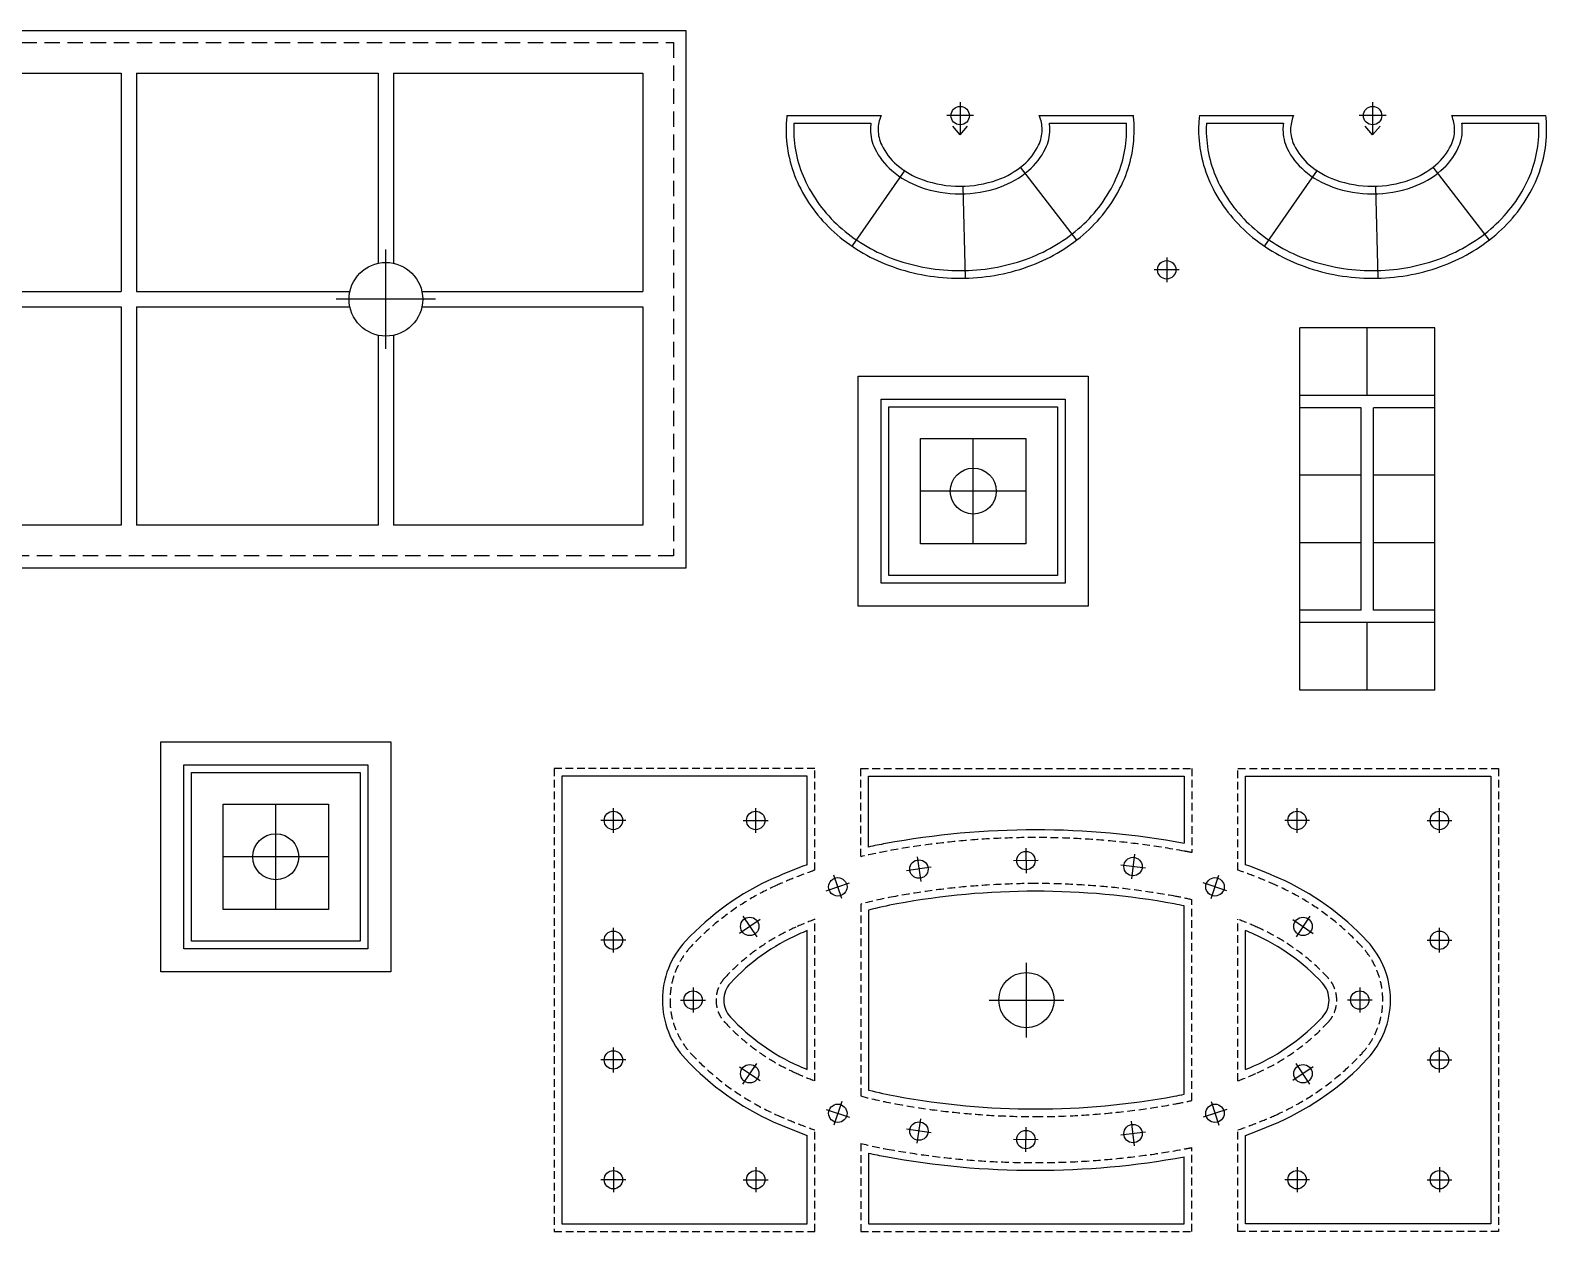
# Model space of a CAD drawing. Extents: x -42728 to 99010, y -18674 to 47645.
# Drawn here: x 89124 to 99010, y 12438 to 20268 of the extents above; entities that cross this region are included whole.
import ezdxf

# ---------------------------------------------------------------- set-up
doc = ezdxf.new("R2010")
doc.units = 0
doc.header["$LTSCALE"] = 100
doc.header["$MEASUREMENT"] = 0
for name, pattern in [('CENTER', [50.8, 31.75, -6.35, 6.35, -6.35]), ('DASHED', [0.75, 0.5, -0.25]), ('DASHEDX2', [1.5, 1, -0.5])]:
    doc.linetypes.add(name, pattern=pattern)
doc.layers.get('0').update_dxf_attribs({"linetype": 'CONTINUOUS'})

# ---------------------------------------------------------------- blocks, each defined once
blk = doc.blocks.new('A$C4B8F305F')
for p, q in [((6343.3, 8323.8), (13602.9, 8323.8)), ((13602.9, 8323.8), (13602.9, 4817.8)), ((8348.2, 8043.8), (9923.1, 8043.8)), ((9923.1, 8043.8), (9923.1, 6620.8)), ((10023.1, 8043.8), (10023.1, 6620.8)), ((10023.1, 8043.8), (11598, 8043.8)), ((11598, 8043.8), (11598, 6805.6)), ((11698, 8043.8), (11698, 6805.6)), ((11698, 8043.8), (13322.9, 8043.8)), ((13322.9, 8043.8), (13322.9, 6620.8)), ((14262.5, 7768), (14876.6, 7768)), ((14308.5, 7718), (14810.6, 7718)), ((15907.6, 7768), (16521.7, 7768)), ((15973.7, 7718), (16475.7, 7718)), ((16951.6, 7768), (17565.7, 7768)), ((16997.7, 7718), (17499.7, 7718)), ((18596.8, 7768), (19210.8, 7768)), ((18662.8, 7718), (19164.8, 7718)), ((15392.1, 7643.3), (15343.8, 7698.4)), ((15392.1, 7643.3), (15440.4, 7698.4)), ((18081.2, 7643.3), (18033, 7698.4)), ((18081.2, 7643.3), (18129.5, 7698.4)), ((15784.4, 7430.9), (16151.1, 6956)), ((18473.6, 7430.9), (18840.2, 6956)), ((15030.5, 7412), (14688.1, 6919.3)), ((17719.6, 7412), (17377.2, 6919.3)), ((15410.3, 7307.8), (15425.3, 6708)), ((18099.4, 7307.8), (18114.5, 6708)), ((8532.9, 6620.8), (9923.1, 6620.8)), ((10023.1, 6620.8), (11413.2, 6620.8)), ((11882.7, 6620.8), (13322.9, 6620.8)), ((8532.9, 6520.8), (9923.1, 6520.8)), ((9923.1, 6520.8), (9923.1, 5097.8)), ((10023.1, 6520.8), (11413.2, 6520.8)), ((10023.1, 6520.8), (10023.1, 5097.8)), ((11882.7, 6520.8), (13322.9, 6520.8)), ((13322.9, 6520.8), (13322.9, 5097.8)), ((11598, 6336.1), (11598, 5097.8)), ((11698, 6336.1), (11698, 5097.8)), ((18486.1, 6383.9), (17606.1, 6383.9)), ((17606.1, 4023.9), (17606.1, 6383.9)), ((18046.1, 5943.9), (18046.1, 6383.9)), ((18486.1, 4023.9), (18486.1, 6383.9)), ((14727.7, 4570.4), (14727.7, 6070.4)), ((14727.7, 6070.4), (16227.7, 6070.4)), ((16227.7, 6070.4), (16227.7, 4570.4)), ((18486.1, 5943.9), (17606.1, 5943.9)), ((14877.7, 4720.4), (14877.7, 5920.4)), ((14877.7, 5920.4), (16077.7, 5920.4)), ((14927.7, 4770.4), (14927.7, 5870.4)), ((14927.7, 5870.4), (16027.7, 5870.4)), ((16027.7, 5870.4), (16027.7, 4770.4)), ((16077.7, 5920.4), (16077.7, 4720.4)), ((18006.1, 5863.9), (17606.1, 5863.9)), ((18006.1, 4543.9), (18006.1, 5863.9)), ((18086.1, 4543.9), (18086.1, 5863.9)), ((18486.1, 5863.9), (18086.1, 5863.9)), ((15134.6, 5663.5), (15820.8, 5663.5)), ((15134.6, 4977.3), (15134.6, 5663.5)), ((15477.7, 4977.3), (15477.7, 5663.5)), ((15820.8, 5663.5), (15820.8, 4977.3)), ((18006.1, 5423.9), (17606.1, 5423.9)), ((18486.1, 5423.9), (18086.1, 5423.9)), ((15820.8, 5320.4), (15134.6, 5320.4)), ((9923.1, 5097.8), (8348.2, 5097.8)), ((11598, 5097.8), (10023.1, 5097.8)), ((13322.9, 5097.8), (11698, 5097.8)), ((15820.8, 4977.3), (15134.6, 4977.3)), ((18006.1, 4983.9), (17606.1, 4983.9)), ((18486.1, 4983.9), (18086.1, 4983.9)), ((13602.9, 4817.8), (6343.3, 4817.8)), ((16027.7, 4770.4), (14927.7, 4770.4)), ((16077.7, 4720.4), (14877.7, 4720.4)), ((16227.7, 4570.4), (14727.7, 4570.4)), ((18006.1, 4543.9), (17606.1, 4543.9)), ((18486.1, 4463.9), (17606.1, 4463.9)), ((18046.1, 4023.9), (18046.1, 4463.9)), ((18486.1, 4543.9), (18086.1, 4543.9)), ((18486.1, 4023.9), (17606.1, 4023.9)), ((10180.1, 2187), (10180.1, 3687)), ((10180.1, 3687), (11680.1, 3687)), ((11680.1, 3687), (11680.1, 2187)), ((10330.1, 2337), (10330.1, 3537)), ((10330.1, 3537), (11530.1, 3537)), ((10380.1, 2387), (10380.1, 3487)), ((10380.1, 3487), (11480.1, 3487)), ((11480.1, 3487), (11480.1, 2387)), ((11530.1, 3537), (11530.1, 2337)), ((12795.9, 3462.4), (12795.9, 543.2)), ((14394.5, 3462.4), (12795.9, 3462.4)), ((14394.5, 2884.7), (14394.5, 3462.4)), ((14794.5, 3462.4), (16853.5, 3462.4)), ((14794.5, 3000.5), (14794.5, 3462.4)), ((16853.5, 3462.4), (16853.5, 3024.5)), ((17253.5, 3462.4), (18852.2, 3462.4)), ((17253.5, 2884.7), (17253.5, 3462.4)), ((18852.2, 3462.4), (18852.2, 543.2)), ((10587, 2593.9), (10587, 3280.2)), ((10587, 3280.2), (11273.2, 3280.2)), ((10930.1, 2593.9), (10930.1, 3280.2)), ((11273.2, 3280.2), (11273.2, 2593.9)), ((11273.2, 2937), (10587, 2937)), ((11273.2, 2593.9), (10587, 2593.9)), ((14794.5, 2589.4), (14794.5, 1416.1)), ((16853.5, 1388.6), (16853.5, 2616.9)), ((11480.1, 2387), (10380.1, 2387)), ((14394.5, 1550.1), (14394.5, 2455.5)), ((17253.5, 1550.1), (17253.5, 2455.5)), ((11530.1, 2337), (10330.1, 2337)), ((11680.1, 2187), (10180.1, 2187)), ((14394.5, 543.2), (14394.5, 1120.9)), ((17253.5, 543.2), (17253.5, 1120.9)), ((14794.5, 1005), (14794.5, 543.2)), ((16853.5, 543.2), (16853.5, 981.1)), ((12795.9, 543.2), (14394.5, 543.2)), ((14794.5, 543.2), (16853.5, 543.2)), ((18852.2, 543.2), (17253.5, 543.2))]:
    blk.add_line(p, q)
at = {"linetype": 'DASHEDX2'}
for p, q in [((6423.3, 8243.8), (13522.9, 8243.8)), ((13522.9, 8243.8), (13522.9, 4897.8)), ((13522.9, 4897.8), (6423.3, 4897.8))]:
    blk.add_line(p, q, dxfattribs=at)
at = {"linetype": 'CENTER'}
for p, q in [((15392.1, 7855.4), (15392.1, 7643.3)), ((18081.2, 7855.4), (18081.2, 7643.3)), ((15479.5, 7768), (15304.7, 7768)), ((18168.7, 7768), (17993.8, 7768)), ((11648, 6246.9), (11648, 6894.8)), ((16738.6, 6843.8), (16738.6, 6681.9)), ((16819.6, 6762.8), (16657.7, 6762.8)), ((11971.9, 6570.8), (11324, 6570.8)), ((13212.1, 3173.5), (13050.1, 3173.5)), ((13131.1, 3092.5), (13131.1, 3254.5)), ((13978.3, 3173.5), (14140.2, 3173.5)), ((14059.3, 3092.5), (14059.3, 3254.5)), ((17669.8, 3173.5), (17507.8, 3173.5)), ((17588.8, 3092.5), (17588.8, 3254.5)), ((18436, 3173.5), (18597.9, 3173.5)), ((18516.9, 3092.5), (18516.9, 3254.5)), ((15819.6, 2993), (15821.6, 2831)), ((15203.3, 2868.3), (15043.1, 2844.6)), ((15111.4, 2936.5), (15135.1, 2776.3)), ((15901.6, 2913), (15739.6, 2911)), ((16599.5, 2863.4), (16438.8, 2883.2)), ((16529, 2953.7), (16509.2, 2793)), ((14620, 2664), (14569.1, 2817.7)), ((17028.1, 2664), (17079, 2817.7)), ((14517.7, 2715.4), (14671.4, 2766.3)), ((17130.4, 2715.4), (16976.7, 2766.3)), ((13131.1, 2312), (13131.1, 2474)), ((14087.8, 2528), (13953.4, 2437.6)), ((13975.4, 2550), (14065.8, 2415.6)), ((17560.2, 2528), (17694.6, 2437.6)), ((17672.6, 2550), (17582.2, 2415.6)), ((18516.9, 2312), (18516.9, 2474)), ((13212.1, 2393), (13050.1, 2393)), ((18436, 2393), (18597.9, 2393)), ((15824, 1759.8), (15824, 2245.7)), ((13650.6, 2083.8), (13650.6, 1921.8)), ((17997.5, 2083.8), (17997.5, 1921.8)), ((13569.6, 2002.8), (13731.6, 2002.8)), ((15581.1, 2002.8), (16067, 2002.8)), ((18078.5, 2002.8), (17916.5, 2002.8)), ((13131.1, 1531.5), (13131.1, 1693.5)), ((18516.9, 1531.5), (18516.9, 1693.5)), ((13212.1, 1612.5), (13050.1, 1612.5)), ((13975.4, 1455.5), (14065.8, 1589.9)), ((17672.6, 1455.5), (17582.2, 1589.9)), ((18436, 1612.5), (18597.9, 1612.5)), ((13953.4, 1567.9), (14087.8, 1477.5)), ((17694.6, 1567.9), (17560.2, 1477.5)), ((14517.7, 1290.2), (14671.4, 1239.2)), ((14620, 1341.6), (14569.1, 1187.8)), ((17130.4, 1290.2), (16976.7, 1239.2)), ((17028.1, 1341.6), (17079, 1187.8)), ((15111.4, 1069), (15135.1, 1229.2)), ((16529, 1051.8), (16509.2, 1212.6)), ((15203.3, 1137.3), (15043.1, 1161)), ((15901.6, 1092.6), (15739.6, 1094.5)), ((15819.6, 1012.6), (15821.6, 1174.5)), ((16599.5, 1142.1), (16438.8, 1122.3)), ((13131.1, 913), (13131.1, 751)), ((14059.3, 913), (14059.3, 751)), ((17588.8, 913), (17588.8, 751)), ((18516.9, 913), (18516.9, 751)), ((13212.1, 832), (13050.1, 832)), ((13978.3, 832), (14140.2, 832)), ((17669.8, 832), (17507.8, 832)), ((18436, 832), (18597.9, 832))]:
    blk.add_line(p, q, dxfattribs=at)
at = {"linetype": 'DASHED'}
for p, q in [((12745.9, 3512.4), (12745.9, 493.2)), ((14444.5, 3512.4), (12745.9, 3512.4)), ((14444.5, 2849.4), (14444.5, 3512.4)), ((14744.5, 3512.4), (16903.5, 3512.4)), ((14744.5, 2937.6), (14744.5, 3512.4)), ((16903.5, 3512.4), (16903.5, 2964)), ((17203.5, 3512.4), (18902.2, 3512.4)), ((17203.5, 2849.4), (17203.5, 3512.4)), ((18902.2, 3512.4), (18902.2, 493.2)), ((14744.5, 2628.1), (14744.5, 1377.5)), ((16903.5, 1348.2), (16903.5, 2657.3)), ((14444.5, 1475.9), (14444.5, 2529.7)), ((17203.5, 1475.9), (17203.5, 2529.7)), ((14444.5, 493.2), (14444.5, 1156.2)), ((17203.5, 493.2), (17203.5, 1156.2)), ((14744.5, 1067.9), (14744.5, 493.2)), ((16903.5, 493.2), (16903.5, 1041.6)), ((12745.9, 493.2), (14444.5, 493.2)), ((14744.5, 493.2), (16903.5, 493.2)), ((18902.2, 493.2), (17203.5, 493.2))]:
    blk.add_line(p, q, dxfattribs=at)
for centre, radius in [((15392.1, 7768), 60), ((18081.2, 7768), 60), ((16738.6, 6762.8), 60), ((11648, 6570.8), 240), ((15477.7, 5320.4), 150), ((13131.1, 3173.5), 60), ((14059.3, 3173.5), 60), ((17588.8, 3173.5), 60), ((18516.9, 3173.5), 60), ((10930.1, 2937), 150), ((15820.6, 2912), 60), ((15123.2, 2856.4), 60), ((16519.1, 2873.3), 60), ((14594.5, 2740.8), 60), ((17053.5, 2740.8), 60), ((14020.6, 2482.8), 60), ((17627.4, 2482.8), 60), ((13131.1, 2393), 60), ((18516.9, 2393), 60), ((15824, 2002.8), 180), ((13650.6, 2002.8), 60), ((17997.5, 2002.8), 60), ((13131.1, 1612.5), 60), ((14020.6, 1522.7), 60), ((17627.4, 1522.7), 60), ((18516.9, 1612.5), 60), ((14594.5, 1264.7), 60), ((17053.5, 1264.7), 60), ((15123.2, 1149.1), 60), ((16519.1, 1132.2), 60), ((15820.6, 1093.6), 60), ((13131.1, 832), 60), ((14059.3, 832), 60), ((17588.8, 832), 60), ((18516.9, 832), 60)]:
    blk.add_circle(centre, radius)
for centre, radius, start, end in [((15087.8, 7675.9), 830.4, 173.63533, 180), ((15087.8, 7675.9), 780.4, 176.91083, 180), ((15087.8, 7675.9), 280.4, 171.37427, 180), ((15087.8, 7675.9), 230.4, 156.45166, 180), ((15696.4, 7675.9), 230.4, 360, 23.54834), ((15696.4, 7675.9), 280.4, 0, 8.62573), ((15696.4, 7675.9), 780.4, 0, 3.08917), ((15696.4, 7675.9), 830.4, 0, 6.36467), ((17776.9, 7675.9), 830.4, 173.63533, 180), ((17776.9, 7675.9), 780.4, 176.91083, 180), ((17776.9, 7675.9), 280.4, 171.37427, 180), ((17776.9, 7675.9), 230.4, 156.45166, 180), ((18385.5, 7675.9), 230.4, 360, 23.54834), ((18385.5, 7675.9), 280.4, 0, 8.62573), ((18385.5, 7675.9), 780.4, 0, 3.08917), ((18385.5, 7675.9), 830.4, 360, 6.36467), ((15087.8, 7675.9), 830.4, 180, 205.89236), ((15087.8, 7675.9), 780.4, 180, 205.89236), ((15087.8, 7675.9), 280.4, 180, 205.89236), ((15087.8, 7675.9), 230.4, 180, 205.89236), ((15696.4, 7675.9), 230.4, 334.10764, 0), ((15696.4, 7675.9), 280.4, 334.10764, 360), ((15696.4, 7675.9), 780.4, 334.10764, 360), ((15696.4, 7675.9), 830.4, 334.10764, 360), ((17776.9, 7675.9), 830.4, 180, 205.89236), ((17776.9, 7675.9), 780.4, 180, 205.89236), ((17776.9, 7675.9), 280.4, 180, 205.89236), ((17776.9, 7675.9), 230.4, 180, 205.89236), ((18385.5, 7675.9), 230.4, 334.10764, 0), ((18385.5, 7675.9), 280.4, 334.10764, 360), ((18385.5, 7675.9), 780.4, 334.10764, 360), ((18385.5, 7675.9), 830.4, 334.10764, 0), ((15235, 7747.3), 444, 205.89236, 229.52492), ((15235, 7747.3), 394, 205.89236, 229.52492), ((15549.3, 7747.3), 394, 310.47508, 334.10764), ((15549.3, 7747.3), 444, 310.47508, 334.10764), ((17924.1, 7747.3), 444, 205.89236, 229.52492), ((17924.1, 7747.3), 394, 205.89236, 229.52492), ((18238.4, 7747.3), 394, 310.47508, 334.10764), ((18238.4, 7747.3), 444, 310.47508, 334.10764), ((15330.2, 7858.9), 540.7, 229.52492, 250.53352), ((15454, 7858.9), 540.7, 289.46648, 310.47508), ((18019.3, 7858.9), 540.7, 229.52492, 250.53352), ((18143.2, 7858.9), 540.7, 289.46648, 310.47508), ((15235, 7747.3), 944, 205.89236, 229.52492), ((15330.2, 7858.9), 590.7, 229.52492, 250.53352), ((15392.1, 8034.1), 726.5, 250.53352, 270), ((15392.1, 8034.1), 726.5, 270, 289.46648), ((15454, 7858.9), 590.7, 289.46648, 310.47508), ((15549.3, 7747.3), 944, 310.47508, 334.10764), ((17924.1, 7747.3), 944, 205.89236, 229.52492), ((18019.3, 7858.9), 590.7, 229.52492, 250.53352), ((18081.2, 8034.1), 726.5, 250.53352, 270), ((18081.2, 8034.1), 726.5, 270, 289.46648), ((18143.2, 7858.9), 590.7, 289.46648, 310.47508), ((18238.4, 7747.3), 944, 310.47508, 334.10764), ((15235, 7747.3), 994, 205.89236, 229.52492), ((15392.1, 8034.1), 776.5, 250.53352, 270), ((15392.1, 8034.1), 776.5, 270, 289.46648), ((15549.3, 7747.3), 994, 310.47508, 334.10764), ((17924.1, 7747.3), 994, 205.89236, 229.52492), ((18081.2, 8034.1), 776.5, 250.53352, 270), ((18081.2, 8034.1), 776.5, 270, 289.46648), ((18238.4, 7747.3), 994, 310.47508, 334.10764), ((15330.2, 7858.9), 1090.7, 229.52492, 250.53352), ((15454, 7858.9), 1090.7, 289.46648, 310.47508), ((18019.3, 7858.9), 1090.7, 229.52492, 250.53352), ((18143.2, 7858.9), 1090.7, 289.46648, 310.47508), ((15330.2, 7858.9), 1140.7, 229.52492, 250.53352), ((15454, 7858.9), 1140.7, 289.46648, 310.47508), ((18019.3, 7858.9), 1140.7, 229.52492, 250.53352), ((18143.2, 7858.9), 1140.7, 289.46648, 310.47508), ((15392.1, 8034.1), 1276.5, 250.53352, 270), ((15392.1, 8034.1), 1276.5, 270, 289.46648), ((18081.2, 8034.1), 1276.5, 250.53352, 270), ((18081.2, 8034.1), 1276.5, 270, 289.46648), ((15392.1, 8034.1), 1326.5, 250.53352, 270), ((15392.1, 8034.1), 1326.5, 270, 289.46648), ((18081.2, 8034.1), 1326.5, 250.53352, 270), ((18081.2, 8034.1), 1326.5, 270, 289.46648), ((15883.5, -2283.3), 5395.6, 90, 100.43586), ((15883.5, -2283.3), 5395.6, 79.64337, 90), ((15491.8, -156.6), 3233.1, 100.43586, 102.4549), ((15491.8, -156.6), 3233.1, 109.83968, 113.97247), ((16156.2, -156.6), 3233.1, 66.02753, 70.16032), ((14898.2, 1178.5), 1772.1, 113.97247, 137.02979), ((16749.9, 1178.5), 1772.1, 42.97021, 66.02753), ((15883.5, -2283.3), 4995.6, 90, 100.43586), ((15883.5, -2283.3), 4995.6, 79.56414, 90), ((15491.8, -156.6), 2833.1, 100.43586, 104.24807), ((16275.2, -156.6), 2833.1, 78.22213, 79.56414), ((14013.3, 2002.8), 562.8, 137.02979, 180), ((14898.2, 1178.5), 1372.1, 113.97247, 137.02979), ((15491.8, -156.6), 2833.1, 112.787, 113.97247), ((16156.2, -156.6), 2833.1, 66.02753, 67.213), ((16749.9, 1178.5), 1372.1, 42.97021, 66.02753), ((17634.7, 2002.8), 562.8, 0, 42.97021), ((14013.3, 2002.8), 162.8, 137.02979, 180), ((17634.7, 2002.8), 162.8, 0, 42.97021), ((14013.3, 2002.8), 562.8, 180, 222.97021), ((14013.3, 2002.8), 162.8, 180, 222.97021), ((17634.7, 2002.8), 162.8, 317.02979, 0), ((17634.7, 2002.8), 562.8, 317.02979, 360), ((14898.2, 2827.1), 1372.1, 222.97021, 246.02753), ((16749.9, 2827.1), 1372.1, 293.97247, 317.02979), ((14898.2, 2827.1), 1772.1, 222.97021, 246.02753), ((16749.9, 2827.1), 1772.1, 293.97247, 317.02979), ((15491.8, 4162.1), 2833.1, 246.02753, 247.213), ((16156.2, 4162.1), 2833.1, 292.787, 293.97247), ((15491.8, 4162.1), 2833.1, 255.75193, 259.56414), ((16275.2, 4162.1), 2833.1, 280.43586, 281.77787), ((15883.5, 6288.8), 4995.6, 259.56414, 270), ((15883.5, 6288.8), 4995.6, 270, 280.43586), ((15491.8, 4162.1), 3233.1, 246.02753, 250.16032), ((16156.2, 4162.1), 3233.1, 289.83968, 293.97247), ((15491.8, 4162.1), 3233.1, 257.5451, 259.56414), ((15883.5, 6288.8), 5395.6, 259.56414, 270), ((15883.5, 6288.8), 5395.6, 270, 280.35663)]:
    blk.add_arc(centre, radius, start, end)
for centre, radius, start, end in [((15491.8, -156.6), 3183.1, 100.43586, 103.57786), ((15883.5, -2283.3), 5345.6, 90, 100.43586), ((15883.5, -2283.3), 5345.6, 79.56414, 90), ((16275.2, -156.6), 3183.1, 78.61609, 79.56414), ((15491.8, -156.6), 3183.1, 109.20887, 113.97247), ((16156.2, -156.6), 3183.1, 66.02753, 70.79113), ((14898.2, 1178.5), 1722.1, 113.97247, 137.02979), ((15491.8, -156.6), 2883.1, 100.43586, 105.02228), ((15883.5, -2283.3), 5045.6, 90, 100.43586), ((15883.5, -2283.3), 5045.6, 79.56414, 90), ((16275.2, -156.6), 2883.1, 77.41309, 79.56414), ((16749.9, 1178.5), 1722.1, 42.97021, 66.02753), ((14898.2, 1178.5), 1422.1, 113.97247, 137.02979), ((15491.8, -156.6), 2883.1, 111.29978, 113.97247), ((16156.2, -156.6), 2883.1, 66.02753, 68.70022), ((16749.9, 1178.5), 1422.1, 42.97021, 66.02753), ((14013.3, 2002.8), 512.8, 137.02979, 180), ((17634.7, 2002.8), 512.8, 0, 42.97021), ((14013.3, 2002.8), 212.8, 137.02979, 180), ((17634.7, 2002.8), 212.8, 0, 42.97021), ((14013.3, 2002.8), 512.8, 180, 222.97021), ((14013.3, 2002.8), 212.8, 180, 222.97021), ((17634.7, 2002.8), 212.8, 317.02979, 0), ((17634.7, 2002.8), 512.8, 317.02979, 0), ((14898.2, 2827.1), 1422.1, 222.97021, 246.02753), ((16749.9, 2827.1), 1422.1, 293.97247, 317.02979), ((14898.2, 2827.1), 1722.1, 222.97021, 246.02753), ((16749.9, 2827.1), 1722.1, 293.97247, 317.02979), ((15491.8, 4162.1), 2883.1, 246.02753, 248.70022), ((16156.2, 4162.1), 2883.1, 291.29978, 293.97247), ((15491.8, 4162.1), 2883.1, 254.97772, 259.56414), ((15883.5, 6288.8), 5045.6, 259.56414, 270), ((15883.5, 6288.8), 5045.6, 270, 280.43586), ((16275.2, 4162.1), 2883.1, 280.43586, 282.58691), ((15491.8, 4162.1), 3183.1, 246.02753, 250.79113), ((16156.2, 4162.1), 3183.1, 289.20887, 293.97247), ((15491.8, 4162.1), 3183.1, 256.42214, 259.56414), ((15883.5, 6288.8), 5345.6, 259.56414, 270), ((15883.5, 6288.8), 5345.6, 270, 280.43586), ((16275.2, 4162.1), 3183.1, 280.43586, 281.38391)]:
    blk.add_arc(centre, radius, start, end, dxfattribs=at)

msp = doc.modelspace()

# ---------------------------------------------------------------- block references
msp.add_blockref('A$C4B8F305F', (79794.20772, 11944.55534))

doc.saveas('drawing.dxf')
